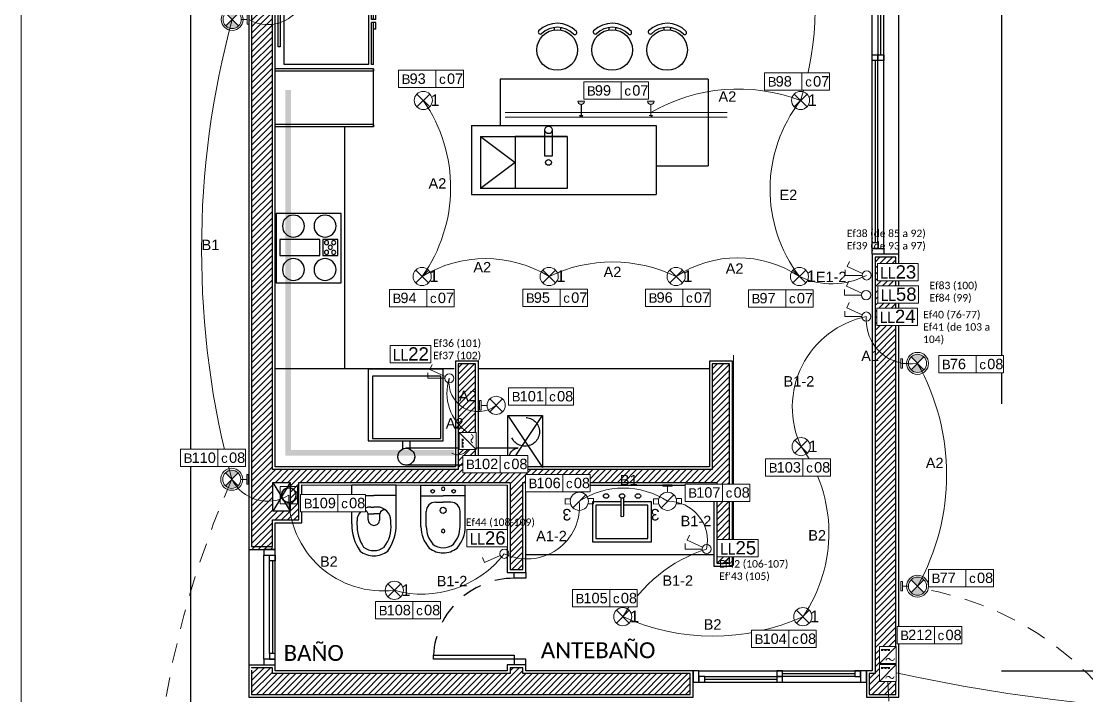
# Model space of a CAD drawing. Header units: millimetres. Extents: x 430 to 1353, y -204 to 152.
# Drawn here: x 641.06 to 650.29, y -44.97 to -39.14 of the extents above; entities that cross this region are included whole.
import ezdxf
from ezdxf.enums import TextEntityAlignment as Align

# ---------------------------------------------------------------- set-up
doc = ezdxf.new("R2010")
doc.units = ezdxf.units.MM
doc.linetypes.add('DASHED', pattern=[0.3, 0.17, -0.13])
doc.layers.get('0').update_dxf_attribs({"color": 250})
for name, color, linetype in [('AR - Carpinteria', 252, 'Continuous'), ('AR - Equipamiento Fijo', 252, 'Continuous'), ('AR - Ht', 252, 'Continuous'), ('AR - Proyeccion', 252, 'DASHED'), ('AR - Vista 05', 252, 'Continuous'), ('AR - Vista 1', 252, 'Continuous'), ('AR - Vista 4', 252, 'Continuous'), ('AR-VISTA-1', 252, 'Continuous'), ('ND- ESPACIOS', 253, 'Continuous')]:
    doc.layers.add(name, color=color, linetype=linetype)
for name, color, linetype, lineweight in [('ND-Apliques', 1, 'Continuous', 15), ('ND-GLOBAL_Notas', 252, 'Continuous', 9), ('ND-IUG- Cable led', 1, 'Continuous', 13), ('ND-IUG-C1', 200, 'Continuous', 13), ('ND-IUG-C6', 173, 'Continuous', 13), ('ND-IUG-C7', 230, 'Continuous', 13), ('ND-IUG-C8', 82, 'Continuous', 13), ('ND-LL_Num', 7, 'Continuous', 9), ('ND-Llaves', 92, 'Continuous', 9), ('ND-texto', 251, 'Continuous', 15)]:
    doc.layers.add(name, color=color, linetype=linetype, lineweight=lineweight)
doc.styles.add('1', font='arial.ttf')
doc.styles.add('1.50 txt especificaciones', font='tahoma.ttf', dxfattribs={"height": 0.075})
doc.styles.add('Arial', font='arial.ttf')
doc.styles.add('IMPLANTACION', font='arial.ttf', dxfattribs={"height": 0.3})
doc.styles.get("Standard").update_dxf_attribs({"font": 'arial.ttf'})

# ---------------------------------------------------------------- blocks, each defined once
blk = doc.blocks.new('Aplique_pared_baño')
for p, q in [((-0.0551, 0.0876), (0.0561, 0.1988)), ((-0.0002, 0.0645), (-0.0002, 0.0125)), ((-0.0412, 0), (0.0414, 0))]:
    blk.add_line(p, q)
for points in [[(-0.0747, 0.1203), (-0.1214, 0.1203), (-0.1214, 0.166), (-0.0747, 0.166)], [(0.0757, 0.166), (0.1224, 0.166), (0.1224, 0.1203), (0.0757, 0.1203)]]:
    blk.add_lwpolyline(points)
blk.add_lwpolyline([(-0.0412, 0), (0.0412, 0), (0.0412, 0.0125), (-0.0412, 0.0125)], close=True)
blk.add_circle((0.0005, 0.1432), 0.0786)
at = {"insert": (0.0696, 0.3085), "char_height": 0.1, "attachment_point": 1, "style": 'IMPLANTACION'}
blk.add_mtext_dynamic_manual_height_columns('3', width=0.089627, gutter_width=1.5, heights=[0], dxfattribs=at)
blk = doc.blocks.new('Aplique_ext_caja 7x7')
for p, q in [((-0.0556, 0.0556), (0.0556, -0.0556)), ((-0.0556, -0.0556), (0.0556, 0.0556))]:
    blk.add_line(p, q)
blk.add_circle((0, 0), 0.0786)
blk = doc.blocks.new('*U435')
blk.add_blockref('Aplique_ext_caja 7x7', (0, 0))
at = {"insert": (0.0634, 0.0523), "char_height": 0.1, "attachment_point": 1, "style": 'IMPLANTACION'}
blk.add_mtext_dynamic_manual_height_columns('1', width=0.080108, gutter_width=0.5582, heights=[0], dxfattribs=at)
blk = doc.blocks.new('*U427')
blk.add_blockref('Aplique_ext_caja 7x7', (0, 0))
at = {"insert": (0.0634, 0.0523), "char_height": 0.1, "attachment_point": 1, "style": 'IMPLANTACION'}
blk.add_mtext_dynamic_manual_height_columns('1', width=0.080108, gutter_width=0.5582, heights=[0], dxfattribs=at)
blk = doc.blocks.new('*U428')
blk.add_blockref('Aplique_ext_caja 7x7', (0, 0))
at = {"insert": (0.0634, 0.0523), "char_height": 0.1, "attachment_point": 1, "style": 'IMPLANTACION'}
blk.add_mtext_dynamic_manual_height_columns('1', width=0.080108, gutter_width=0.5582, heights=[0], dxfattribs=at)
blk = doc.blocks.new('*U429')
blk.add_blockref('Aplique_ext_caja 7x7', (0, 0))
at = {"insert": (0.0634, 0.0523), "char_height": 0.1, "attachment_point": 1, "style": 'IMPLANTACION'}
blk.add_mtext_dynamic_manual_height_columns('1', width=0.080108, gutter_width=0.5582, heights=[0], dxfattribs=at)
blk = doc.blocks.new('*U372')
blk.add_blockref('Aplique_ext_caja 7x7', (0, 0))
at = {"insert": (0.0634, 0.0523), "char_height": 0.1, "attachment_point": 1, "style": 'IMPLANTACION'}
blk.add_mtext_dynamic_manual_height_columns('1', width=0.080108, gutter_width=0.5582, heights=[0], dxfattribs=at)
blk = doc.blocks.new('*U373')
blk.add_blockref('Aplique_ext_caja 7x7', (0, 0))
at = {"insert": (0.0634, 0.0523), "char_height": 0.1, "attachment_point": 1, "style": 'IMPLANTACION'}
blk.add_mtext_dynamic_manual_height_columns('1', width=0.080108, gutter_width=0.5582, heights=[0], dxfattribs=at)
blk = doc.blocks.new('*U374')
blk.add_blockref('Aplique_ext_caja 7x7', (0, 0))
at = {"insert": (0.0634, 0.0523), "char_height": 0.1, "attachment_point": 1, "style": 'IMPLANTACION'}
blk.add_mtext_dynamic_manual_height_columns('1', width=0.080108, gutter_width=0.5582, heights=[0], dxfattribs=at)
blk = doc.blocks.new('*U375')
blk.add_blockref('Aplique_ext_caja 7x7', (0, 0))
at = {"insert": (0.0634, 0.0523), "char_height": 0.1, "attachment_point": 1, "style": 'IMPLANTACION'}
blk.add_mtext_dynamic_manual_height_columns('1', width=0.080108, gutter_width=0.5582, heights=[0], dxfattribs=at)
blk = doc.blocks.new('*U376')
blk.add_blockref('Aplique_ext_caja 7x7', (0, 0))
at = {"insert": (0.0634, 0.0523), "char_height": 0.1, "attachment_point": 1, "style": 'IMPLANTACION'}
blk.add_mtext_dynamic_manual_height_columns('1', width=0.080108, gutter_width=0.5582, heights=[0], dxfattribs=at)
blk = doc.blocks.new('*U378')
blk.add_blockref('Aplique_ext_caja 7x7', (0, 0))
at = {"insert": (0.0634, 0.0523), "char_height": 0.1, "attachment_point": 1, "style": 'IMPLANTACION'}
blk.add_mtext_dynamic_manual_height_columns('1', width=0.080108, gutter_width=0.5582, heights=[0], dxfattribs=at)
blk = doc.blocks.new('Extracttor_de_aire')
for p, q in [((0, 0), (0, 0.15)), ((0, 0.15), (0.15, 0.15)), ((0.15, 0), (0.15, 0.15)), ((0.15, 0), (0, 0))]:
    blk.add_line(p, q)
for radius in [0.0649, 0.0607]:
    blk.add_circle((0.075, 0.075), radius)
blk = doc.blocks.new('Aplieque_Cielo-tierra')
h = blk.add_hatch(color=256)
h.dxf.hatch_style = 1
h.paths.add_polyline_path([(0.0004, 0.1432), (-0.0552, 0.1988, 0.293406), (-0.0733, 0.1157, 0.107717), (-0.0552, 0.0876)])
h.paths.add_polyline_path([(0.0741, 0.1706, 0.107717), (0.056, 0.1988), (0.0004, 0.1432), (0.056, 0.0876, 0.293406)])
for p, q in [((-0.0552, 0.1988), (0.056, 0.0876)), ((-0.0552, 0.0876), (0.056, 0.1988)), ((-0.0413, 0), (0.0413, 0)), ((-0.0003, 0.0645), (-0.0003, 0.0125))]:
    blk.add_line(p, q)
blk.add_lwpolyline([(-0.0413, 0), (0.041, 0), (0.041, 0.0125), (-0.0413, 0.0125)], close=True)
for radius in [0.0953, 0.0786]:
    blk.add_circle((0.0004, 0.1432), radius)
blk = doc.blocks.new('Llave_2_puntos')
for points in [[(0, 0.11), (0, 0.2563), (0.0478, 0.2563)], [(0.0166, 0.1064), (0.0773, 0.2395), (0.1208, 0.2197)]]:
    blk.add_lwpolyline(points)
blk.add_circle((0, 0.07), 0.04)
blk = doc.blocks.new('N_Boca')
at = {"ltscale": 0.5}
blk.add_wipeout([(0, 0.15), (0.324, 0.15), (0.324, 0), (0, 0)], dxfattribs=at)
blk.add_lwpolyline([(0, 0.15), (0.324, 0.15), (0.324, 0), (0, 0)], close=True, dxfattribs=at)
at = {"ltscale": 0.5, "insert": (0.0277, 0.1135), "char_height": 0.0816, "attachment_point": 1, "style": '1'}
blk.add_mtext_dynamic_manual_height_columns('B', width=0.06653, gutter_width=2.041, heights=[0], dxfattribs=at)
at = {"ltscale": 0.5, "style": '1'}
blk.add_attdef('BOCA', (0.0961, 0.0319), '', height=0.09, dxfattribs=at)
blk = doc.blocks.new('A$C6d3acbdb')
for p, q in [((0.023, 0.1988), (0.1342, 0.0876)), ((0.023, 0.0876), (0.1342, 0.1988)), ((0.037, 0), (0.1195, 0)), ((0.078, 0.0645), (0.078, 0.0125))]:
    blk.add_line(p, q)
blk.add_lwpolyline([(0.037, 0), (0.1193, 0), (0.1193, 0.0125), (0.037, 0.0125)], close=True)
blk.add_circle((0.0786, 0.1432), 0.0786)
blk = doc.blocks.new('Llave_1_punto')
blk.add_lwpolyline([(0.0166, 0.1064), (0.0773, 0.2395), (0.1208, 0.2197)])
blk.add_circle((0, 0.07), 0.04)
blk = doc.blocks.new('Fuente')
blk.add_wipeout([(0, 0.201), (0.201, 0.201), (0.201, 0), (0, 0)])
at = {"lineweight": 9}
for p, q in [((0, 0), (0.201, 0.201)), ((0.076, 0.049), (0.099, 0.049)), ((0.076, 0.035), (0.179, 0.035)), ((0.116, 0.049), (0.139, 0.049)), ((0.155, 0.049), (0.179, 0.049))]:
    blk.add_line(p, q, dxfattribs=at)
blk.add_lwpolyline([(0, 0.201), (0.201, 0.201), (0.201, 0), (0, 0)], close=True, dxfattribs=at)
blk.add_lwpolyline([(0.123, 0.161, -0.62928), (0.073, 0.153, 0.691702), (0.023, 0.144)], format="xyb", dxfattribs=at)
blk = doc.blocks.new('N_Llave')
at = {"ltscale": 0.5}
blk.add_wipeout([(0, 0), (0.3527, 0), (0.3527, 0.15), (0, 0.15)], dxfattribs=at)
blk.add_wipeout([(0, 0), (0.3527, 0), (0.3527, 0.15), (0, 0.15)], dxfattribs=at)
blk.add_lwpolyline([(0, 0), (0.3527, 0), (0.3527, 0.15), (0, 0.15)], close=True, dxfattribs=at)
at = {"ltscale": 0.5, "insert": (0.0235, 0.0196), "char_height": 0.1, "attachment_point": 7, "style": '1.50 txt especificaciones'}
blk.add_mtext_dynamic_manual_height_columns('LL', width=0.024788, gutter_width=0.2779, heights=[0], dxfattribs=at)
at = {"ltscale": 0.5, "style": '1'}
blk.add_attdef('00', text='', height=1, dxfattribs=at).set_placement((0.1573, 0.0205), (0.3358, 0.0205), align=Align.ALIGNED)
blk = doc.blocks.new('GDFGSDGS')
for points in [[(2378.0846, 1626.4541), (2378.0846, 1625.8891), (2377.4847, 1625.8891), (2377.4847, 1626.4541)], [(2377.8591, 1626.4244), (2377.8591, 1626.295), (2377.7191, 1626.295), (2377.7191, 1626.4244)], [(2377.8591, 1626.2678), (2377.8591, 1625.9206), (2377.7191, 1625.9206), (2377.7191, 1626.2678)]]:
    blk.add_lwpolyline(points, close=True)
for centre, radius in [((2377.5986, 1626.313), 0.095), ((2377.748, 1626.3874), 0.018), ((2377.748, 1626.3263), 0.018), ((2377.7912, 1626.3588), 0.018), ((2377.8314, 1626.3874), 0.018), ((2377.8314, 1626.3263), 0.018), ((2377.9746, 1626.313), 0.095), ((2377.5986, 1626.0392), 0.095), ((2377.9746, 1626.0392), 0.095)]:
    blk.add_circle(centre, radius)
blk = doc.blocks.new('Muko07pl')
at = {"color": 0, "linetype": 'ByBlock'}
for p, q in [((-0.2678, 0), (0.2238, 0)), ((-0.2678, -0.0155), (-0.2678, 0)), ((0.2238, -0.0155), (0.2238, 0)), ((-0.3983, -0.0443), (0.3543, -0.0443)), ((-0.3983, -0.6643), (-0.3983, -0.0443)), ((-0.2678, -0.0177), (0.2238, -0.0177)), ((0.3543, -0.0443), (0.3543, -0.6643)), ((0.3543, -0.6643), (-0.3983, -0.6643)), ((-0.3983, -0.6864), (-0.0886, -0.6864)), ((-0.3983, -0.7019), (-0.3983, -0.6864)), ((-0.3983, -0.7019), (-0.0886, -0.7019)), ((-0.1383, -0.7019), (-0.0886, -0.7019)), ((-0.1383, -0.7174), (-0.1383, -0.7019)), ((-0.0886, -0.7019), (-0.0886, -0.6864)), ((-0.0886, -0.7174), (-0.0886, -0.7019)), ((-0.0663, -0.6864), (0.3543, -0.6864)), ((-0.0663, -0.7019), (-0.0663, -0.6864)), ((-0.0663, -0.7174), (-0.0663, -0.7019)), ((-0.0663, -0.7019), (-0.0166, -0.7019)), ((-0.0663, -0.7019), (0.3543, -0.7019)), ((-0.0166, -0.7174), (-0.0166, -0.7019)), ((0.3543, -0.7019), (0.3543, -0.6864)), ((-0.1383, -0.7174), (-0.0886, -0.7174)), ((-0.0663, -0.7174), (-0.0166, -0.7174))]:
    blk.add_line(p, q, dxfattribs=at)
blk = doc.blocks.new('bacha')
for p, q in [((519.8093, 72.6797), (519.8093, 72.8317)), ((519.8333, 72.6797), (519.8333, 72.8317))]:
    blk.add_line(p, q)
for points in [[(519.8093, 72.7107), (519.5647, 72.7107), (519.5647, 73.0584), (520.0757, 73.0584), (520.0757, 72.7107), (519.8333, 72.7107)], [(519.8093, 72.7407), (519.5947, 72.7407), (519.5947, 73.0284), (520.0457, 73.0284), (520.0457, 72.7407), (519.8333, 72.7407)]]:
    blk.add_lwpolyline(points)
blk.add_arc((519.8213, 72.8305), 0.0121, 5.54641, 174.45359)
at = {"extrusion": (0, 0, -1)}
for centre in [(519.6832, 72.6611), (519.8213, 72.6611), (519.9593, 72.6611)]:
    blk.add_ellipse(centre, major_axis=(0.0235, 0), ratio=0.85, start_param=3.141593, end_param=9.424778, dxfattribs=at)
blk = doc.blocks.new('BIDE2-VS')
for p, q in [((-0.19, 0), (0.19, 0)), ((-0.19, -0.3541), (-0.19, 0)), ((0.19, -0.3541), (0.19, 0)), ((-0.19, -0.09), (0, -0.09)), ((0.19, -0.09), (0, -0.09)), ((-0.0669, -0.146), (0, -0.146)), ((0.0669, -0.146), (0, -0.146)), ((-0.145, -0.3541), (-0.145, -0.2242)), ((0.145, -0.3541), (0.145, -0.2242)), ((-0.145, -0.3541), (-0.145, -0.3273))]:
    blk.add_line(p, q)
for centre, radius in [((-0.09, -0.0515), 0.015), ((0.09, -0.0515), 0.015), ((0, -0.215), 0.026)]:
    blk.add_circle(centre, radius)
for centre, radius, start, end in [((0, -0.0302), 0.015, 90, 270), ((0, -0.0302), 0.015, 270, 90), ((-0.0669, -0.2242), 0.0781, 89.99997, 179.99998), ((0.0669, -0.2242), 0.0781, 0.00002, 90.00003), ((0.0839, -0.3541), 0.2739, 179.99999, 222.22556), ((0.0839, -0.3541), 0.2289, 179.99999, 221.31589), ((-0.0839, -0.3541), 0.2289, 318.68411, 0.00001), ((-0.0839, -0.3541), 0.2739, 317.77444, 0.00001), ((0, -0.3927), 0.015, 90, 270), ((0, -0.3927), 0.015, 270, 90), ((0, -0.39), 0.19, 231.24686, 270), ((0, -0.39), 0.145, 232.61896, 270), ((0, -0.39), 0.145, 270, 307.38104), ((0, -0.39), 0.19, 270, 308.75314)]:
    blk.add_arc(centre, radius, start, end)
blk = doc.blocks.new('INOD3-VS')
for p, q in [((-0.19, 0), (0.19, 0)), ((-0.19, -0.3341), (-0.19, 0)), ((0.19, -0.3341), (0.19, 0)), ((-0.19, -0.09), (0, -0.09)), ((0.19, -0.09), (0, -0.09)), ((-0.05, -0.2972), (-0.05, -0.2472)), ((-0.05, -0.2472), (0, -0.2472)), ((-0.0277, -0.19), (0, -0.19)), ((0.0277, -0.19), (0, -0.19)), ((0.05, -0.2472), (0, -0.2472)), ((0.05, -0.2972), (0.05, -0.2472)), ((-0.145, -0.3341), (-0.145, -0.3073)), ((0.145, -0.3341), (0.145, -0.3073))]:
    blk.add_line(p, q)
for centre, radius, start, end in [((-0.0277, -0.3073), 0.1173, 90, 179.99998), ((-0.0948, -0.2591), 0.0464, 14.88512, 92.9268), ((0.0277, -0.3073), 0.1173, 0.00002, 90), ((0.0948, -0.2591), 0.0464, 87.0732, 165.11488), ((0.1948, -0.3441), 0.3849, 178.52085, 215.40847), ((0.1977, -0.3446), 0.3429, 178.2465, 213.55057), ((0, -0.2972), 0.05, 179.99997, 270), ((0, -0.2972), 0.05, 270, 0.00003), ((-0.1274, -0.3646), 0.2741, 321.81013, 6.3928), ((-0.1924, -0.3448), 0.3826, 324.47335, 1.59733), ((0, -0.4189), 0.145, 232.61896, 270), ((0, -0.4189), 0.145, 270, 307.38104), ((0, -0.4189), 0.19, 231.24686, 270), ((0, -0.4189), 0.19, 270, 308.75314)]:
    blk.add_arc(centre, radius, start, end)
blk = doc.blocks.new('*U88')
at = {"color": 8}
for p, q in [((0.725, 0.025), (0.1, 0.025)), ((0.775, 0.075), (1.4, 0.075))]:
    blk.add_line(p, q, dxfattribs=at)
at = {"layer": 'AR - Carpinteria'}
for p, q in [((0.05, 0.1), (1.45, 0.1)), ((0.05, 0), (1.45, 0)), ((0.1, 0.05), (0.725, 0.05)), ((1.4, 0.05), (0.775, 0.05))]:
    blk.add_line(p, q, dxfattribs=at)
for points in [[(0, 0), (0.05, 0), (0.05, 0.1), (0, 0.1)], [(0.775, 0.1), (0.725, 0.1), (0.725, 0.05), (0.775, 0.05)], [(1.45, 0.1), (1.4, 0.1), (1.4, 0.05), (1.45, 0.05)], [(1.45, 0), (1.5, 0), (1.5, 0.1), (1.45, 0.1)], [(0.05, 0), (0.1, 0), (0.1, 0.05), (0.05, 0.05)], [(0.725, 0), (0.775, 0), (0.775, 0.05), (0.725, 0.05)]]:
    blk.add_lwpolyline(points, close=True, dxfattribs=at)
blk = doc.blocks.new('*U492')
blk.add_lwpolyline([(0.05, 0.1), (0.05, 0.8), (0.0833, 0.8), (0.0833, 0.1)], close=True)
for points in [[(0, 0), (0.05, 0), (0.05, 0.1), (0, 0.1)], [(0.8, 0), (0.75, 0), (0.75, 0.1), (0.8, 0.1)]]:
    blk.add_lwpolyline(points)
at = {"color": 8, "linetype": 'DASHED'}
blk.add_arc((0.05, 0.1), 0.7, 360, 90, dxfattribs=at)
blk = doc.blocks.new('*U493')
at = {"color": 8}
for p, q in [((1.675, 0.025), (0.1, 0.025)), ((1.725, 0.075), (3.3, 0.075))]:
    blk.add_line(p, q, dxfattribs=at)
at = {"layer": 'AR - Carpinteria'}
for p, q in [((0.05, 0.1), (3.35, 0.1)), ((0.05, 0), (3.35, 0)), ((0.1, 0.05), (1.675, 0.05)), ((3.3, 0.05), (1.725, 0.05))]:
    blk.add_line(p, q, dxfattribs=at)
for points in [[(0, 0), (0.05, 0), (0.05, 0.1), (0, 0.1)], [(1.725, 0.1), (1.675, 0.1), (1.675, 0.05), (1.725, 0.05)], [(3.35, 0.1), (3.3, 0.1), (3.3, 0.05), (3.35, 0.05)], [(3.35, 0), (3.4, 0), (3.4, 0.1), (3.35, 0.1)], [(0.05, 0), (0.1, 0), (0.1, 0.05), (0.05, 0.05)], [(1.675, 0), (1.725, 0), (1.725, 0.05), (1.675, 0.05)]]:
    blk.add_lwpolyline(points, close=True, dxfattribs=at)
blk = doc.blocks.new('*U496')
at = {"color": 8}
blk.add_line((0.9, 0.025), (0.1, 0.025), dxfattribs=at)
at = {"layer": 'AR - Carpinteria'}
for p, q in [((0.05, 0.1), (0.95, 0.1)), ((0.05, 0), (0.95, 0)), ((0.1, 0.05), (0.9, 0.05))]:
    blk.add_line(p, q, dxfattribs=at)
for points in [[(0, 0), (0.05, 0), (0.05, 0.1), (0, 0.1)], [(0.95, 0), (1, 0), (1, 0.1), (0.95, 0.1)], [(0.05, 0), (0.1, 0), (0.1, 0.05), (0.05, 0.05)], [(0.95, 0), (0.9, 0), (0.9, 0.05), (0.95, 0.05)]]:
    blk.add_lwpolyline(points, close=True, dxfattribs=at)
blk = doc.blocks.new('PLANTA BAJA')
at = {"layer": 'AR - Ht', "true_color": 0x383838, "transparency": 33554610}
h = blk.add_hatch(dxfattribs=at)
h.set_pattern_fill('ANSI31', color=250, scale=0.012)
h.set_pattern_definition([(45, (-605.2518, -51.777135), (-0.0269407684, 0.0269407684), [])])
h.paths.add_polyline_path([(23.605, 24.735), (23.425, 24.735), (23.425, 24.69), (22.52, 24.69), (22.52, 24.6304), (22.7591, 24.6304), (22.7591, 24.5804), (22.52, 24.5804), (22.52, 24.52), (23.425, 24.52), (23.425, 24.45), (23.605, 24.45)])
h.paths.add_polyline_path([(18.205, 30.805), (18.025, 30.805), (18.025, 30.625), (18.205, 30.625)])
h.paths.add_polyline_path([(0.205, 16.225), (1.215, 16.225), (1.215, 16.405), (0.025, 16.405), (0.025, 10.52), (0.205, 10.52), (0.205, 11.8904), (0.205, 13.0025), (1.1975, 13.0025), (1.1975, 13.0679), (0.5175, 13.0679), (0.5175, 13.1179), (1.1975, 13.1179), (1.1975, 13.1825), (0.205, 13.1825), (0.205, 14.9569), (0.82, 14.9569), (0.82, 15.0769), (0.205, 15.0769)])
h.paths.add_polyline_path([(4.45, 16.405), (2.165, 16.405), (2.165, 16.225), (3.625, 16.225), (3.625, 13.1825), (2.6375, 13.1825), (2.6375, 13.1179), (3.3175, 13.1179), (3.3175, 13.0679), (2.6375, 13.0679), (2.6375, 13.0025), (3.625, 13.0025), (3.625, 12.015), (3.805, 12.015), (3.805, 16.225), (4.45, 16.225)])
h.paths.add_polyline_path([(7.455, 16.405), (5.5, 16.405), (5.5, 16.225), (7.455, 16.225)])
h.paths.add_polyline_path([(7.34, 11.005), (3.805, 11.005), (3.805, 11.075), (3.625, 11.075), (3.625, 10.825), (4.155, 10.825), (4.155, 8.47), (3.625, 8.47), (3.625, 8.35), (4.275, 8.35), (4.275, 10.825), (7.22, 10.825), (7.22, 7.405), (7.225, 7.405), (7.225, 0.025), (7.405, 0.025), (7.405, 7.225), (7.475, 7.225), (7.475, 7.405), (7.34, 7.405)])
h.paths.add_polyline_path([(3.805, 7.405), (2.615, 7.405), (2.615, 7.8154), (2.495, 7.8154), (2.495, 7.405), (0.205, 7.405), (0.205, 7.96), (0.025, 7.96), (0.025, 0.025), (0.205, 0.025), (0.205, 7.225), (3.805, 7.225)])
h.paths.add_polyline_path([(11.69, 7.405), (9.89, 7.405), (9.725, 7.405), (9.725, 7.225), (11.69, 7.225)])
h.paths.add_polyline_path([(14.62, 11.005), (10.81, 11.005), (10.81, 10.825), (14.62, 10.825)])
h.paths.add_polyline_path([(18.225, 11.005), (15.875, 11.005), (15.875, 10.825), (18.055, 10.825), (18.055, 9.505), (17.475, 9.505), (17.475, 9.175), (17.215, 9.175), (17.215, 9.055), (18.055, 9.055), (18.055, 7.405), (17.47, 7.405), (17.47, 7.225), (18.035, 7.225), (18.195, 7.225), (18.22, 7.225), (18.22, 7.405), (18.175, 7.405), (18.175, 10.825), (18.225, 10.825)])
h.paths.add_polyline_path([(18.055, 9.425), (18.055, 9.175), (17.555, 9.175), (17.555, 9.425)], flags=16)
h.paths.add_polyline_path([(16.42, 7.405), (16.375, 7.405), (16.375, 9.95), (16.255, 9.95), (16.255, 7.405), (13.74, 7.405), (13.74, 7.225), (14.29, 7.225), (14.29, 5.415), (14.74, 5.415), (14.74, 7.225), (16.395, 7.225), (16.42, 7.2251)])
h.paths.add_polyline_path([(23.605, 16.405), (21.57, 16.405), (21.57, 16.225), (23.425, 16.225), (23.425, 11.685), (19.375, 11.685), (19.375, 12.365), (19.255, 12.365), (19.17, 12.365), (19.17, 12.245), (19.255, 12.245), (19.255, 11.005), (19.165, 11.005), (19.165, 10.825), (19.375, 10.825), (19.375, 11.565), (23.425, 11.565), (23.425, 7.405), (21.57, 7.405), (21.57, 7.225), (23.605, 7.225)])
h.paths.add_polyline_path([(18.22, 16.405), (17.91, 16.405), (17.91, 16.225), (18.055, 16.225), (18.055, 12.25), (18.22, 12.25), (18.22, 12.36), (18.175, 12.36), (18.175, 16.225), (18.22, 16.225)])
h.paths.add_polyline_path([(21.77, 23.57), (20.7625, 23.57), (20.7625, 23.535), (21.3625, 23.535), (21.3625, 23.435), (20.7625, 23.435), (20.7625, 23.4), (21.66, 23.4), (21.66, 23.165), (21.77, 23.165)])
h.paths.add_polyline_path([(18.9175, 23.535), (19.5125, 23.535), (19.5125, 23.57), (18.215, 23.57), (18.215, 23.615), (18.025, 23.615), (18.025, 19.825), (18.23, 19.825), (18.255, 19.825), (18.255, 20.005), (18.205, 20.005), (18.205, 23.4), (19.5125, 23.4), (19.5125, 23.435), (18.9175, 23.435)])
h.paths.add_polyline_path([(23.605, 30.805), (23.355, 30.805), (23.355, 30.625), (23.425, 30.625), (23.425, 26.15), (21.66, 26.15), (21.66, 24.52), (21.77, 24.52), (21.77, 26.04), (23.425, 26.04), (23.425, 25.785), (23.605, 25.785)])
h.paths.add_polyline_path([(3.825, 20.005), (2.3749, 20.005), (2.3749, 20.055), (2.265, 20.055), (2.265, 20.005), (0.205, 20.005), (0.205, 20.055), (0.025, 20.055), (0.025, 19.825), (3.825, 19.825)])
h.paths.add_polyline_path([(5.605, 23.61), (5.425, 23.61), (5.425, 20.005), (5.375, 20.005), (5.375, 19.825), (5.4, 19.825), (5.605, 19.825)])
h.paths.add_polyline_path([(5.605, 30.805), (5.425, 30.805), (5.425, 30.625), (5.605, 30.625)])
h.paths.add_polyline_path([(0.21, 21.41), (0.21, 21.66), (0.36, 21.66), (0.36, 21.41)], flags=16)
h.paths.add_polyline_path([(0.435, 21.66), (2.2649, 21.66), (2.2649, 20.905), (2.3749, 20.905), (2.3749, 21.66), (4.055, 21.66), (4.055, 20.96), (4.165, 20.96), (4.165, 21.635), (4.165, 22.685), (4.015, 22.685), (4.015, 21.77), (1.965, 21.77), (1.965, 22.685), (1.815, 22.685), (1.815, 21.77), (0.42, 21.77), (0.205, 21.77), (0.205, 30.625), (0.275, 30.625), (0.275, 30.805), (0.23, 30.805), (0.025, 30.805), (0.025, 21.085), (0.205, 21.085), (0.205, 21.335), (0.435, 21.335)])
h.paths.add_polyline_path([(1.995, 8.7404), (1.995, 9.055), (2.445, 9.055), (2.445, 8.7404)], flags=16)
h.paths.add_polyline_path([(2.615, 9.035), (2.615, 9.175), (0.205, 9.175), (0.205, 9.47), (0.025, 9.47), (0.025, 9.035), (0.025, 9.01), (0.205, 9.01), (0.205, 9.055), (1.915, 9.055), (1.915, 8.6604), (2.615, 8.6604)])
h.paths.add_polyline_path([(23.425, 21.935), (23.17, 21.935), (23.17, 22.09), (23.425, 22.09)], flags=16)
h.paths.add_polyline_path([(23.605, 23.4), (23.425, 23.4), (23.425, 23.335), (22.62, 23.335), (22.62, 23.2754), (22.8591, 23.2754), (22.8591, 23.2254), (22.62, 23.2254), (22.62, 23.165), (23.425, 23.165), (23.425, 22.165), (23.095, 22.165), (23.095, 21.935), (21.795, 21.935), (21.66, 21.935), (21.66, 21.865), (21.795, 21.865), (23.425, 21.865), (23.425, 20.005), (21.77, 20.005), (21.77, 21.115), (21.66, 21.115), (21.66, 20.005), (21.605, 20.005), (21.605, 19.825), (21.64, 19.825), (23.605, 19.825)])
at = {"layer": 'AR - Carpinteria'}
for p, q in [((5.63, 23.635), (5.63, 30.6)), ((0, 21.08), (0, 20.08))]:
    blk.add_line(p, q, dxfattribs=at)
at = {"layer": 'AR - Equipamiento Fijo'}
for p, q in [((3.98, 25.1501), (2.1769, 25.1499)), ((2.1769, 25.1499), (2.1769, 24.75)), ((0.83, 24.738), (0.83, 22.6415)), ((1.93, 24.75), (1.93, 24.15)), ((2.0072, 24.654), (2.0073, 24.204)), ((2.0072, 24.654), (2.3072, 24.4291)), ((2.0073, 24.654), (2.7572, 24.6542)), ((2.7572, 24.6542), (2.3072, 24.6537)), ((2.3072, 24.6541), (2.3073, 24.2041)), ((2.3072, 24.4291), (2.0073, 24.2042)), ((3.53, 24.4), (3.98, 24.4)), ((1.93, 24.15), (3.53, 24.15)), ((1.78, 22.6415), (0.23, 22.6415)), ((3.99, 22.6415), (1.99, 22.6415)), ((2.3999, 21.035), (4.03, 21.035))]:
    blk.add_line(p, q, dxfattribs=at)
for points in [[(2.7572, 24.6542), (2.7573, 24.2042), (2.0073, 24.2042)], [(2.6294, 24.7087), (2.6294, 24.4839), (2.565, 24.4839), (2.565, 24.7095)], [(1.3314, 22.0189), (1.3314, 21.9469)], [(1.3981, 21.9469), (1.3981, 22.0189)]]:
    blk.add_lwpolyline(points, dxfattribs=at)
for points in [[(1.0335, 22.0189), (1.6855, 22.0189), (1.6855, 22.6383), (1.0335, 22.6383)], [(1.0735, 22.0389), (1.6655, 22.0389), (1.6655, 22.5788), (1.0735, 22.5788)]]:
    blk.add_lwpolyline(points, close=True, dxfattribs=at)
for centre, radius in [((2.5974, 24.7103), 0.0321), ((2.5972, 24.4291), 0.025), ((1.3648, 21.882), 0.0729)]:
    blk.add_circle(centre, radius, dxfattribs=at)
at = {"layer": 'AR - Proyeccion', "ltscale": 20}
for p, q in [((2.2435, 22.2389), (2.5435, 21.7889)), ((2.2435, 21.7889), (2.5435, 22.2389)), ((2.5435, 22.2389), (2.5435, 21.7889)), ((2.3328, 21.9549), (1.3648, 21.9549)), ((2.3328, 21.8091), (1.3648, 21.8091))]:
    blk.add_line(p, q, dxfattribs=at)
for points in [[(0, 30.83), (0, 31.74), (6.52, 31.74), (6.52, 20.03), (17.09, 20.03), (17.09, 31.74), (23.63, 31.74), (23.63, 30.83)], [(2.2435, 21.7889), (2.2435, 22.2389), (2.5435, 22.2389)]]:
    blk.add_lwpolyline(points, dxfattribs=at)
at = {"layer": 'AR - Proyeccion', "ltscale": 2}
for centre, radius in [((2.3935, 22.0972), 0.125), ((1.3648, 21.882), 0.0729), ((2.3328, 21.882), 0.0729)]:
    blk.add_circle(centre, radius, dxfattribs=at)
at = {"layer": 'AR - Vista 05'}
for p, q in [((1.0818, 25.238), (0.23, 25.238)), ((1.0818, 25.22), (0.23, 25.22)), ((1.0818, 25.238), (1.0818, 25.22)), ((1.0818, 24.738), (1.0818, 25.238)), ((3.98, 25.1501), (3.98, 24.4)), ((1.0818, 24.756), (0.23, 24.756)), ((1.0818, 24.738), (0.23, 24.738)), ((1.0818, 24.738), (0.23, 24.738)), ((1.0818, 24.756), (1.0818, 24.738)), ((1.93, 24.75), (3.53, 24.75)), ((3.53, 24.75), (3.53, 24.15)), ((0, 20.08), (0.23, 20.08))]:
    blk.add_line(p, q, dxfattribs=at)
for points in [[(0, 30.83), (0, 21.08), (0.23, 21.08), (0.23, 21.31), (0.46, 21.31), (0.46, 21.64), (2.2399, 21.635), (2.2399, 20.88), (2.3999, 20.88), (2.3999, 21.635), (4.03, 21.635), (4.03, 20.935), (4.19, 20.935), (4.19, 21.635), (4.19, 22.71), (3.99, 22.71), (3.99, 21.795), (1.99, 21.795), (1.99, 22.71), (1.79, 22.71), (1.79, 21.795), (0.42, 21.795), (0.23, 21.795), (0.23, 30.6)], [(0, 20.08), (0, 19.8), (3.85, 19.8), (3.85, 20.03), (2.3999, 20.03), (2.3999, 20.08), (2.2399, 20.08), (2.24, 20.03), (0.23, 20.03), (0.23, 20.08)]]:
    blk.add_lwpolyline(points, dxfattribs=at)
blk.add_lwpolyline([(5.4, 19.8), (5.63, 19.8), (5.63, 23.635), (5.4, 23.635), (5.4, 20.03), (5.35, 20.03), (5.35, 19.8)], close=True, dxfattribs=at)
at = {"layer": 'AR - Vista 1'}
for p, q in [((0.21, 21.66), (0.36, 21.41)), ((0.36, 21.66), (0.21, 21.41))]:
    blk.add_line(p, q, dxfattribs=at)
at = {"layer": 'AR - Vista 4'}
for points in [[(0.025, 30.805), (0.025, 21.105), (0.205, 21.105), (0.205, 21.335), (0.435, 21.335), (0.435, 21.66), (2.2649, 21.66), (2.2649, 20.905), (2.3749, 20.905), (2.3749, 21.66), (4.055, 21.66), (4.055, 20.96), (4.165, 20.96), (4.165, 21.635), (4.165, 22.685), (4.015, 22.685), (4.015, 21.77), (1.965, 21.77), (1.965, 22.685), (1.815, 22.685), (1.815, 21.77), (0.42, 21.77), (0.205, 21.77), (0.205, 30.625)], [(0.025, 20.035), (0.025, 19.825), (3.825, 19.825), (3.825, 20.005), (2.3749, 20.005), (2.3749, 20.055), (2.265, 20.055), (2.265, 20.005), (0.205, 20.005), (0.205, 20.055), (0.025, 20.055)]]:
    blk.add_lwpolyline(points, dxfattribs=at)
for points in [[(5.4, 19.825), (5.605, 19.825), (5.605, 23.61), (5.425, 23.61), (5.425, 20.005), (5.375, 20.005), (5.375, 19.825)], [(0.36, 21.66), (0.36, 21.41), (0.21, 21.41), (0.21, 21.66)]]:
    blk.add_lwpolyline(points, close=True, dxfattribs=at)
at = {"layer": 'AR-VISTA-1'}
blk.add_lwpolyline([(0, 19.3), (-0.5, 19.3), (-0.5, 30.83), (-0.5, 31.33), (-0.0056, 31.33)], dxfattribs=at)
at = {"layer": 'AR - Carpinteria', "xscale": -1, "rotation": 270}
blk.add_blockref('*U493', (5.4, 23.635), dxfattribs=at)
at = {"layer": 'AR - Carpinteria', "rotation": 90}
for name, p in [('*U496', (0.23, 20.08)), ('*U492', (2.3999, 20.08))]:
    blk.add_blockref(name, p, dxfattribs=at)
at = {"layer": 'AR - Carpinteria'}
blk.add_blockref('*U88', (3.85, 19.93), dxfattribs=at)
at = {"layer": 'AR - Equipamiento Fijo', "xscale": 1.178129104726381, "yscale": 1.178129104726381, "zscale": 1.178129104726381, "rotation": 90}
blk.add_blockref('Muko07pl', (0.2549, 25.7447), dxfattribs=at)
at = {"layer": 'AR - Equipamiento Fijo', "xscale": -1}
for name, p, rotation in [('GDFGSDGS', (-1625.6517, -2354.0967), 270), ('bacha', (-516.5871, 94.2031), 180)]:
    blk.add_blockref(name, p, dxfattribs=dict(at, rotation=rotation))
at = {"layer": 'AR - Equipamiento Fijo', "xscale": 1.01, "yscale": 1.01, "zscale": 1.01}
for name, p in [('INOD3-VS', (1.0846, 21.6385)), ('BIDE2-VS', (1.6843, 21.635))]:
    blk.add_blockref(name, p, dxfattribs=at)
blk = doc.blocks.new('BANQUETASS')
for p, q in [((92.7962, -376.01), (92.7966, -375.9895)), ((92.8517, -376.011), (92.8521, -375.9904))]:
    blk.add_line(p, q)
blk.add_circle((92.8209, -376.184), 0.1757)
for centre, radius, start, end in [((92.6752, -376.0278), 0.018, 145.8866, 302.10928), ((92.8209, -376.184), 0.2312, 43.99794, 133.99794), ((92.8209, -376.184), 0.1961, 43.99794, 133.99794), ((92.9721, -376.0329), 0.018, 235.8866, 32.10928)]:
    blk.add_arc(centre, radius, start, end)
blk = doc.blocks.new('Circuito')
at = {"ltscale": 0.5}
blk.add_wipeout([(0, 0.15), (0.2376, 0.15), (0.2376, 0), (0, 0)], dxfattribs=at)
blk.add_lwpolyline([(0, 0.15), (0.2376, 0.15), (0.2376, 0), (0, 0)], close=True, dxfattribs=at)
at = {"ltscale": 0.5, "insert": (0.0277, 0.1135), "char_height": 0.0816, "attachment_point": 1, "style": '1'}
blk.add_mtext_dynamic_manual_height_columns('c', width=0.06653, gutter_width=2.041, heights=[0], dxfattribs=at)
at = {"ltscale": 0.5, "style": '1'}
blk.add_attdef('BOCA', (0.0961, 0.0319), '', height=0.09, dxfattribs=at)

msp = doc.modelspace()

# ---------------------------------------------------------------- hatches: boundary and pattern name
at = {"layer": 'ND-Apliques'}
h = msp.add_hatch(color=256, dxfattribs=at)
h.dxf.hatch_style = 1
h.paths.add_polyline_path([(643.4018, -42.8908), (643.4017, -39.7333), (643.3518, -39.7335), (643.3518, -42.8908)])
h = msp.add_hatch(color=256, dxfattribs=at)
h.dxf.hatch_style = 1
h.paths.add_polyline_path([(645.942, -39.829), (645.8865, -39.829, 1)])
h.paths.add_polyline_path([(645.9142, -39.9681), (645.9283, -39.954), (645.9001, -39.954)])
h = msp.add_hatch(color=256, dxfattribs=at)
h.dxf.hatch_style = 1
h.paths.add_polyline_path([(646.545, -39.829), (646.4895, -39.829, 1)])
h.paths.add_polyline_path([(646.5313, -39.954), (646.5032, -39.954), (646.5172, -39.9681)])
h = msp.add_hatch(color=256, dxfattribs=at)
h.dxf.hatch_style = 1
h.paths.add_polyline_path([(643.3525, -42.8973), (644.8151, -42.8971), (644.815, -42.8473), (643.3525, -42.8473)])

# ---------------------------------------------------------------- linework, layer by layer
for p, q in [((645.942, -39.829), (645.8865, -39.829)), ((645.9142, -39.954), (645.9142, -39.8568)), ((645.9172, -39.9681), (645.9159, -39.8582)), ((646.4895, -39.829), (646.545, -39.829)), ((646.5172, -39.954), (646.5172, -39.8568)), ((645.2546, -39.9281), (647.1799, -39.9281)), ((645.9142, -39.9681), (645.9001, -39.954)), ((645.9283, -39.954), (645.9001, -39.954)), ((645.9142, -39.9681), (645.9283, -39.954)), ((646.5032, -39.954), (646.5313, -39.954)), ((646.5172, -39.9681), (646.5313, -39.954)), ((645.2546, -39.9681), (647.1799, -39.9681))]:
    msp.add_line(p, q, dxfattribs=at)
for centre in [(645.9142, -39.829), (646.5172, -39.829)]:
    msp.add_arc(centre, 0.0277, 180, 0, dxfattribs=at)
at = {"layer": 'ND-GLOBAL_Notas'}
msp.add_lwpolyline([(641.0647, -25.4423), (668.7291, -25.4423), (668.7291, -66.7575), (641.0647, -66.7575)], close=True, dxfattribs=at)
at = {"layer": 'ND-IUG-C1', "lineweight": 9}
msp.add_line((647.2342, -42.028), (647.2342, -43.843), dxfattribs=at)
msp.add_arc((645.6364, -41.3465), 2.091085140537884e-11, 115.78117, 114.40528, dxfattribs=at)
at = {"layer": 'ND-IUG-C7'}
for centre, radius, start, end in [((645.203, -38.9969), 2.739, 342.45244, 15.4973), ((643.4609, -40.5774), 1.3222, 324.43064, 34.80472), ((648.7975, -40.5912), 1.2477, 141.98098, 217.25438), ((645.0864, -42.2462), 1.0545, 58.56315, 121.43685), ((646.1864, -42.4841), 1.2636, 64.19725, 115.80277), ((647.2704, -42.1437), 0.9595, 56.18567, 123.81433), ((648.0854, -40.7507), 0.6588, 244.74186, 297.19799)]:
    msp.add_arc(centre, radius, start, end, dxfattribs=at)
at = {"layer": 'ND-IUG-C8'}
for centre, radius, start, end in [((643.1998, -38.8352), 0.3315, 240.03342, 45.69528), ((650.2751, -41.1178), 7.6491, 164.87399, 195.03082), ((648.764, -41.7228), 0.3813, 175.59287, 279.49968), ((647.1084, -43.0625), 1.9709, 330.71346, 29.28654), ((645.0212, -42.2643), 0.2521, 171.6295, 308.34659), ((643.1983, -42.9419), 0.3492, 207.20539, 301.66178), ((646.28, -43.8714), 0.6942, 56.60041, 123.39959), ((644.1984, -43.2513), 0.817, 179.14519, 276.79614), ((646.6668, -43.6332), 0.3414, 347.87683, 90.78127), ((647.3979, -44.941), 1.2983, 107.81862, 149.93248), ((644.5363, -43.1956), 0.8998, 254.45261, 322.32086)]:
    msp.add_arc(centre, radius, start, end, dxfattribs=at)
at = {"layer": 'ND-IUG-C8', "lineweight": 9}
for centre, radius, start, end in [((648.5428, -42.4774), 0.7999, 101.46406, 205.24144), ((646.7799, -43.5652), 1.2797, 325.46613, 35.69297), ((647.0543, -42.5764), 1.8832, 245.52877, 294.46085)]:
    msp.add_arc(centre, radius, start, end, dxfattribs=at)
at = {"layer": 'ND-IUG-C8', "linetype": 'DASHED'}
msp.add_arc((650.1173, -46.3158), 7.9119, 156.02964, 204.02922, dxfattribs=at)

# ---------------------------------------------------------------- block references
at = {"layer": 'AR - Equipamiento Fijo'}
for p in [(552.8854, 336.7982), (553.3613, 336.7982), (553.8372, 336.7982)]:
    msp.add_blockref('BANQUETASS', p, dxfattribs=at)
at = {"layer": 'AR - Vista 05'}
msp.add_blockref('PLANTA BAJA', (643.0342, -64.788), dxfattribs=at)
at = {"layer": 'ND-Apliques'}
for name, p, rotation in [('Aplieque_Cielo-tierra', (643.0342, -39.1222), 90.00000000000001), ('A$C6d3acbdb', (645.0345, -42.3834), 270), ('Aplieque_Cielo-tierra', (643.0309, -43.1019), 90.00000000000001), ('Aplique_pared_baño', (645.8974, -43.1487), 180.3624361425372), ('Aplique_pared_baño', (646.6617, -43.1487), 180.3624361425372)]:
    msp.add_blockref(name, p, dxfattribs=dict(at, rotation=rotation))
for name, p in [('*U378', (644.5466, -39.8226)), ('*U376', (647.8145, -39.8226)), ('*U427', (644.5364, -41.3465)), ('*U429', (645.6364, -41.3465)), ('*U428', (646.7364, -41.3465)), ('*U375', (647.8043, -41.3465)), ('*U372', (647.8192, -42.8185)), ('Extracttor_de_aire', (643.3066, -43.3141)), ('*U435', (644.2951, -44.0625)), ('*U374', (646.2742, -44.2905)), ('*U373', (647.8341, -44.2906))]:
    msp.add_blockref(name, p, dxfattribs=at)
at = {"layer": 'ND-Apliques', "xscale": -1, "rotation": 270}
for p in [(648.6842, -42.0987), (648.6842, -44.027)]:
    msp.add_blockref('Aplieque_Cielo-tierra', p, dxfattribs=at)
at = {"layer": 'ND-Llaves'}
for name, p, rotation in [('Llave_2_puntos', (648.4565, -41.3366), 90), ('Llave_2_puntos', (648.4521, -41.5073), 90), ('Llave_2_puntos', (648.4538, -41.6935), 90), ('Llave_2_puntos', (644.8418, -42.2276), 90), ('Llave_1_punto', (645.295, -43.6934), 138.270258882162), ('Llave_2_puntos', (647.0706, -43.7049), 90)]:
    msp.add_blockref(name, p, dxfattribs=dict(at, rotation=rotation))

# ---------------------------------------------------------------- texts
at = {"layer": 'ND- ESPACIOS', "char_height": 0.15, "attachment_point": 1, "rotation": 0.00461}
for s, insert in [('{\\fCalibri|b0|i0|c0|p34;\\H0.91667x;BAÑO}', (643.3367, -44.5358)), ('{\\fCalibri|b0|i0|c0|p34;\\H0.91667x;ANTEBAÑO}', (645.5646, -44.5123))]:
    msp.add_mtext_dynamic_manual_height_columns(s, width=2.082022, gutter_width=10.7544, heights=[0.3575], dxfattribs=dict(at, insert=insert))
at = {"layer": 'ND-LL_Num', "char_height": 0.07, "attachment_point": 1, "rotation": 0.00461}
for s, width, heights, insert in [('{\\fCalibri|b0|i0|c0|p34;\\H0.91667x;Ef38 (de 85 a 92)\\PEf39 (de 93 a 97)}', 0.760335, [0.2732], (648.2141, -40.941)), ('{\\fCalibri|b0|i0|c0|p34;\\H0.91667x;Ef83 (100)\\PEf84 (99)}', 0.760335, [0.2732], (648.9308, -41.392)), ('{\\fCalibri|b0|i0|c0|p34;\\H0.91667x;Ef40 (76-77)\\PEf41 (de 103 a 104)}', 0.67411, [0.3548], (648.8754, -41.6436)), ('{\\fCalibri|b0|i0|c0|p34;\\H0.91667x;Ef36 (101)\\PEf37 (102)}', 0.67411, [0.3548], (644.6313, -41.891)), ('{\\fCalibri|b0|i0|c0|p34;\\H0.91667x;Ef44 (108-109)}', 0.67411, [0.3548], (644.9145, -43.4406)), ("{\\fCalibri|b0|i0|c0|p34;\\H0.91667x;Ef42 (106-107)\\PEf'43 (105)}", 0.67411, [0.3548], (647.1098, -43.8011))]:
    msp.add_mtext_dynamic_manual_height_columns(s, width=width, gutter_width=10.291, heights=heights, dxfattribs=dict(at, insert=insert))
at = {"layer": 'ND-texto', "style": 'Arial'}
for s, p in [('A2', (647.1035, -39.8336)), ('A2', (644.5921, -40.5857)), ('E2', (647.6316, -40.6852)), ('B1', (642.6263, -41.1178)), ('A2', (644.9805, -41.3104)), ('A2', (647.166, -41.3223)), ('A2', (646.108, -41.3517)), ('E1-2', (647.9465, -41.3946)), ('A1', (648.3399, -42.0788)), ('B1-2', (647.6673, -42.2985)), ('A2', (644.8558, -42.4257)), ('A2', (648.8988, -43.0051)), ('B1', (646.2494, -43.153)), ('B1-2', (646.7755, -43.5075)), ('A1-2', (645.524, -43.6374)), ('B2', (647.8813, -43.6313)), ('B2', (643.6517, -43.8581)), ('B1-2', (644.6626, -44.0273)), ('B1-2', (646.6177, -44.0232)), ('B2', (646.9753, -44.4027))]:
    msp.add_text(s, height=0.09, dxfattribs=at).set_placement(p)

# ---------------------------------------------------------------- next in the draw order: block references
at = {"layer": 'ND-Apliques', "xscale": 0.7253991585020317, "yscale": 0.7253991585020317, "zscale": 0.7253991585020317}
for p, rotation in [((644.8578, -42.6972), 270), ((648.6426, -44.7046), 180)]:
    msp.add_blockref('Fuente', p, dxfattribs=dict(at, rotation=rotation))
at = {"layer": 'ND-IUG-C7'}
for p, values in [((644.3319, -39.7111), {'BOCA': '93'}), ((647.5028, -39.734), {'BOCA': '98'}), ((645.9367, -39.8125), {'BOCA': '99'}), ((644.2525, -41.6081), {'BOCA': '94'}), ((645.4077, -41.6057), {'BOCA': '95'}), ((646.471, -41.6049), {'BOCA': '96'}), ((647.3623, -41.6105), {'BOCA': '97'})]:
    msp.add_blockref('N_Boca', p, dxfattribs=at).add_auto_attribs(values)
at = {"layer": 'ND-IUG-C8'}
for p, values in [((649.0112, -42.1806), {'BOCA': '76'}), ((645.2852, -42.4593), {'BOCA': '101'}), ((642.444, -42.9915), {'BOCA': '110'}), ((647.5114, -43.0747), {'BOCA': '103'}), ((645.4306, -43.2102), {'BOCA': '106'}), ((646.8144, -43.2924), {'BOCA': '107'}), ((643.4837, -43.3837), {'BOCA': '109'}), ((648.9225, -44.0311), {'BOCA': '77'}), ((645.8378, -44.2065), {'BOCA': '105'}), ((644.1331, -44.3105), {'BOCA': '108'}), ((647.3892, -44.5581), {'BOCA': '104'})]:
    msp.add_blockref('N_Boca', p, dxfattribs=at).add_auto_attribs(values)
at = {"layer": 'ND-LL_Num'}
ref = msp.add_blockref('N_Llave', (648.4799, -41.3847), dxfattribs=at)
ref.add_attrib('00', '23', dxfattribs={"layer": '0', "ltscale": 0.5, "height": 0.11484, "style": '1'}).set_placement((648.6373, -41.3642), (648.8157, -41.3642), align=Align.ALIGNED)
ref = msp.add_blockref('N_Llave', (648.4746, -41.7695), dxfattribs=at)
ref.add_attrib('00', '24', dxfattribs={"layer": '0', "ltscale": 0.5, "height": 0.11484, "style": '1'}).set_placement((648.6319, -41.749), (648.8104, -41.749), align=Align.ALIGNED)
ref = msp.add_blockref('N_Llave', (644.2588, -42.0944), dxfattribs=at)
ref.add_attrib('00', '22', dxfattribs={"layer": '0', "ltscale": 0.5, "height": 0.11484, "style": '1'}).set_placement((644.4161, -42.0738), (644.5946, -42.0738), align=Align.ALIGNED)
ref = msp.add_blockref('N_Llave', (644.9235, -43.6871), dxfattribs=at)
ref.add_attrib('00', '26', dxfattribs={"layer": '0', "ltscale": 0.5, "height": 0.11484, "style": '1'}).set_placement((645.0808, -43.6666), (645.2593, -43.6666), align=Align.ALIGNED)
ref = msp.add_blockref('N_Llave', (647.0933, -43.7721), dxfattribs=at)
ref.add_attrib('00', '25', dxfattribs={"layer": '0', "ltscale": 0.5, "height": 0.11484, "style": '1'}).set_placement((647.2506, -43.7516), (647.4291, -43.7516), align=Align.ALIGNED)

# ---------------------------------------------------------------- next in the draw order: linework, layer by layer
at = {"layer": 'ND-IUG- Cable led'}
for centre, radius, start, end in [((644.8464, -42.7893), 0.1003, 239.06711, 327.41239), ((652.0032, -29.0973), 16.0364, 257.90327, 280.34586)]:
    msp.add_arc(centre, radius, start, end, dxfattribs=at)
at = {"layer": 'ND-IUG-C6', "linetype": 'DASHED'}
for centre, radius, start, end in [((648.4203, -46.6835), 2.6731, 312.78212, 81.37431), ((654.0612, -44.7023), 5.4936, 181.54685, 225.86883)]:
    msp.add_arc(centre, radius, start, end, dxfattribs=at)
at = {"layer": 'ND-IUG-C8'}
for centre, radius, start, end in [((645.1675, -42.3553), 0.4158, 162.11081, 235.30831), ((645.4459, -43.3367), 0.4541, 244.22072, 5.66481)]:
    msp.add_arc(centre, radius, start, end, dxfattribs=at)

# ---------------------------------------------------------------- next in the draw order: block references
at = {"layer": 'ND-Apliques', "xscale": 0.7253991585020317, "yscale": 0.7253991585020317, "zscale": 0.7253991585020317, "rotation": 180}
msp.add_blockref('Fuente', (648.6433, -44.549), dxfattribs=at)
at = {"layer": 'ND-IUG-C7'}
for p in [(644.6558, -39.7111), (647.8267, -39.734), (646.2607, -39.8125), (644.5765, -41.6081), (645.7316, -41.6057), (646.795, -41.6049), (647.6863, -41.6105)]:
    msp.add_blockref('Circuito', p, dxfattribs=at).add_auto_attribs({'BOCA': '07'})
at = {"layer": 'ND-IUG-C8'}
for p in [(649.3352, -42.1806), (645.6092, -42.4593), (642.7679, -42.9915), (647.8353, -43.0747), (645.7546, -43.2102), (647.1384, -43.2924), (643.8077, -43.3837), (646.1618, -44.2065), (644.4571, -44.3105), (647.7131, -44.5581)]:
    msp.add_blockref('Circuito', p, dxfattribs=at).add_auto_attribs({'BOCA': '08'})
at = {"layer": 'ND-LL_Num'}
ref = msp.add_blockref('N_Llave', (648.4834, -41.5775), dxfattribs=at)
ref.add_attrib('00', '58', dxfattribs={"layer": '0', "ltscale": 0.5, "height": 0.11484, "style": '1'}).set_placement((648.6407, -41.557), (648.8191, -41.557), align=Align.ALIGNED)

# ---------------------------------------------------------------- next in the draw order: texts
at = {"layer": 'ND-texto', "style": 'Arial'}
msp.add_text('A2', height=0.09, dxfattribs=at).set_placement((644.7413, -42.6622))

# ---------------------------------------------------------------- next in the draw order: linework, layer by layer
at = {"layer": 'ND-IUG-C7'}
msp.add_arc((647.2763, -41.2343), 1.5108, 69.13184, 120.16226, dxfattribs=at)

# ---------------------------------------------------------------- next in the draw order: block references
at = {"layer": 'ND-IUG-C8'}
for name, p, values in [('N_Boca', (644.8893, -43.0454), {'BOCA': '102'}), ('Circuito', (649.2465, -44.0311), {'BOCA': '08'}), ('N_Boca', (648.6499, -44.5254), {'BOCA': '212'})]:
    msp.add_blockref(name, p, dxfattribs=at).add_auto_attribs(values)

# ---------------------------------------------------------------- next in the draw order: block references
for p in [(645.2133, -43.0454), (648.9738, -44.5254)]:
    msp.add_blockref('Circuito', p, dxfattribs=at).add_auto_attribs({'BOCA': '08'})

doc.saveas('drawing.dxf')
